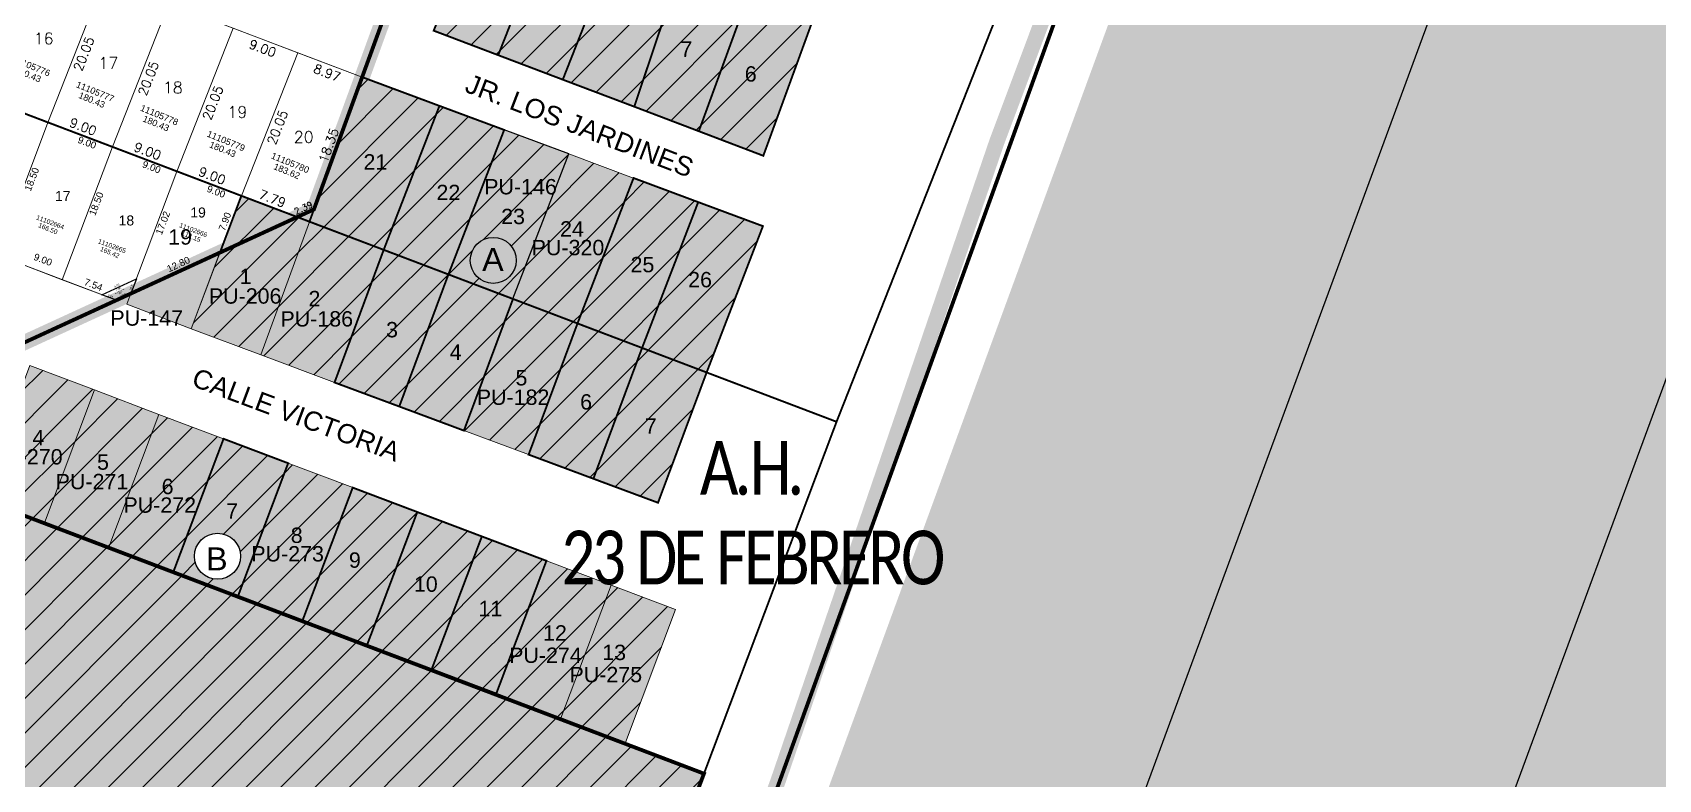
# Model space of a CAD drawing. Header units: metres. Extents: x 546056 to 547654, y 9072317 to 9075555.
# Drawn here: x 546731.3 to 546943.3, y 9074020.7 to 9074118 of the extents above; entities that cross this region are included whole.
import ezdxf
from ezdxf.enums import TextEntityAlignment as Align

# ---------------------------------------------------------------- set-up
doc = ezdxf.new("R2010")
doc.units = ezdxf.units.M
doc.linetypes.add('DASHDOT', pattern=[1, 0.5, -0.25, 0, -0.25])
doc.linetypes.add('DASHED', pattern=[0.75, 0.5, -0.25])
doc.layers.get('0').update_dxf_attribs({"color": 130})
for name, color, linetype in [('0-poligonos', 7, 'DASHED'), ('000 COLINDANTE', 8, 'Continuous'), ('3. HACHT_ADQUIRIDO', 3, 'Continuous'), ('AH LAS GAVIOTAS', 7, 'Continuous'), ('CODIGO PREDIO', 5, 'Continuous'), ('EDICION_PARCELAS', 211, 'Continuous'), ('ENTREGADOS A OPAT', 130, 'Continuous'), ('LOTES', 7, 'Continuous'), ('LOTES_PREDIOS', 7, 'Continuous'), ('MANZANA', 7, 'Continuous'), ('PARTIDA 1102637_AH 23 DE FEBRERO', 30, 'Continuous'), ('PARTIDA 11105760_AH BUENOS AIRES', 30, 'Continuous'), ('PARTIDA 11161618_MTC', 150, 'Continuous'), ('PERIMETRO_1', 7, 'Continuous'), ('PREDIO ADQUIRIDO DL 1364', 3, 'Continuous'), ('TEXTO ADD', 150, 'Continuous'), ('VIAS', 7, 'Continuous')]:
    doc.layers.add(name, color=color, linetype=linetype)
for name, color, linetype, lineweight in [('AREA', 1, 'Continuous', 0), ('Cotas', 4, 'Continuous', 0), ('Partida', 22, 'Continuous', 0), ('TXTLOTE', 2, 'Continuous', 0)]:
    doc.layers.add(name, color=color, linetype=linetype, lineweight=lineweight)
doc.styles.add('arial', font='arial.ttf', dxfattribs={"height": 0.1})
doc.styles.add('ROMANS', font='ROMANS')
doc.styles.get("Standard").update_dxf_attribs({"font": 'arial.ttf'})

# ---------------------------------------------------------------- blocks, each defined once
blk = doc.blocks.new('A$C83305287')
at = {"layer": 'LOTES', "lineweight": 13}
for points in [[(164.61, 59.69), (156.2, 62.89), (148.84, 44.24), (157.25, 41.04)], [(173.03, 56.5), (164.61, 59.69), (157.25, 41.04), (165.67, 37.85)], [(181.44, 53.31), (173.03, 56.5), (165.67, 37.85), (174.08, 34.66)], [(189.86, 50.12), (181.44, 53.31), (174.08, 34.66), (182.5, 31.47)], [(198.24, 46.94), (189.86, 50.12), (182.5, 31.47), (189.78, 28.7), (191.95, 29.7)], [(157.25, 41.04), (148.84, 44.24), (142.31, 26.93), (150.72, 23.73)], [(165.67, 37.85), (157.25, 41.04), (150.72, 23.73), (159.14, 20.54)], [(174.08, 34.66), (165.67, 37.85), (159.14, 20.54), (166.19, 17.87), (168.07, 18.73)], [(182.5, 31.47), (174.08, 34.66), (168.07, 18.73), (179.71, 24.08)]]:
    blk.add_lwpolyline(points, close=True, dxfattribs=at)
at = {"layer": 'LOTES', "ltscale": 2}
blk.add_lwpolyline([(164.29, 18.59), (168.8, 20.66), (168.07, 18.73), (166.19, 17.87)], close=True, dxfattribs=at)
at = {"layer": 'MANZANA', "lineweight": 13}
blk.add_lwpolyline([(29.97, 110.77), (22.61, 92.12), (189.78, 28.7), (191.95, 29.7), (198.24, 46.94)], close=True, dxfattribs=at)
at = {"layer": 'MANZANA', "lineweight": 9}
blk.add_lwpolyline([(22.61, 92.12), (182.5, 31.47), (179.71, 24.08), (166.19, 17.87), (16.09, 74.81)], close=True, dxfattribs=at)
at = {"layer": 'PERIMETRO_1'}
for points in [[(58.33, 182.63), (224.24, 118.18), (191.95, 29.7), (189.78, 28.7), (22.61, 92.12)], [(22.61, 92.12), (182.5, 31.47), (179.71, 24.08), (127.3, 0), (5.32, 46.27)]]:
    blk.add_lwpolyline(points, close=True, dxfattribs=at)
at = {"layer": 'AREA'}
for s, p in [('180.43', (152.84, 47.59)), ('180.43', (161.18, 44.26)), ('180.43', (169.54, 41.2)), ('180.43', (178.23, 37.83)), ('183.62', (186.6, 34.98))]:
    blk.add_text(s, height=0.84, rotation=337.5669, dxfattribs=at).set_placement(p)
for s, p in [('166.50', (157.28, 27.2)), ('112.15', (175.94, 26.19)), ('165.42', (165.34, 24.1))]:
    blk.add_text(s, height=0.613, rotation=337.5413, dxfattribs=at).set_placement(p, align=Align.MIDDLE_CENTER)
at = {"layer": 'AREA', "style": 'arial'}
blk.add_text('05.09', height=0.105, rotation=27.7366, dxfattribs=at).set_placement((166.57, 18.63))
at = {"layer": 'Cotas', "style": 'ROMANS'}
for s, height, rotation, p in [('20.05', 1.2, 68.4622, (161.95, 49.97)), ('9.00', 1.2, 339.2257, (185.26, 50.69)), ('20.05', 1.2, 68.4622, (170.37, 46.77)), ('8.97', 1.2, 339.2257, (193.66, 47.5)), ('20.05', 1.2, 68.4622, (178.78, 43.58)), ('20.05', 1.2, 68.4622, (187.2, 40.39)), ('9.00', 1.2, 339.2257, (161.85, 40.48)), ('9.00', 1.2, 339.2257, (170.26, 37.29)), ('18.35', 1.2, 69.9508, (193.88, 38.04)), ('9.00', 1.2, 339.2257, (178.68, 34.09)), ('7.79', 1.2, 339.2257, (186.53, 31.11)), ('2.39', 0.84, 24.6721, (190.58, 29.89))]:
    blk.add_text(s, height=height, rotation=rotation, dxfattribs=at).set_placement(p, align=Align.MIDDLE)
at = {"layer": 'Cotas', "lineweight": 13, "style": 'arial'}
for s, rotation, p in [('9.00', 339.1139, (161.07, 38.42)), ('18.50', 68.9961, (155.02, 32)), ('9.00', 339.1139, (169.48, 35.23)), ('18.50', 68.9961, (163.43, 28.81)), ('9.00', 339.1139, (177.9, 32.04)), ('17.02', 68.9961, (172.11, 26.31)), ('7.90', 68.9961, (180.32, 26.82)), ('9.00', 339.1139, (155.32, 23.17)), ('7.54', 339.1139, (161.9, 19.9))]:
    blk.add_text(s, height=0.9, rotation=rotation, dxfattribs=at).set_placement(p)
at = {"layer": 'Cotas', "style": 'arial'}
for s, height, rotation, p in [('12.80', 0.9, 24.6738, (173.04, 21.49)), ('2.06', 0.27, 249, (168.13, 19.93)), ('2.08', 0.27, 24.6738, (166.79, 18.27))]:
    blk.add_text(s, height=height, rotation=rotation, dxfattribs=at).set_placement(p)
at = {"layer": 'Cotas'}
blk.add_text('2.03', height=0.27, rotation=339, dxfattribs=at).set_placement((165.03, 18.4))
at = {"layer": 'Cotas', "char_height": 0.27, "attachment_point": 5, "rotation": 24.6738, "style": 'arial'}
for insert in [(166.24, 19.77), (166.47, 19.37)]:
    blk.add_mtext('4.96', dxfattribs=dict(at, insert=insert))
at = {"layer": 'Partida'}
for s, p in [('11105776', (152.53, 48.99)), ('11105777', (160.86, 45.66)), ('11105778', (169.23, 42.6)), ('11105779', (177.92, 39.23)), ('11105780', (186.29, 36.38))]:
    blk.add_text(s, height=0.84, rotation=337.5669, dxfattribs=at).set_placement(p)
for s, p in [('11102664', (157.57, 28.03)), ('11102666', (176.23, 27.02)), ('11102665', (165.63, 24.93))]:
    blk.add_text(s, height=0.613, rotation=339.225, dxfattribs=at).set_placement(p, align=Align.MIDDLE_CENTER)
at = {"layer": 'Partida', "style": 'arial'}
blk.add_text('11102665', height=0.105, rotation=27.7366, dxfattribs=at).set_placement((166.4, 18.7))
at = {"layer": 'TXTLOTE', "lineweight": 13, "style": 'ROMANS'}
for s, p in [('16', (156.72, 51.97)), ('17', (165.14, 48.77)), ('18', (173.55, 45.58)), ('19', (181.97, 42.39)), ('20', (190.62, 39.13))]:
    blk.add_text(s, height=1.5, dxfattribs=at).set_placement(p, align=Align.MIDDLE)
at = {"layer": 'TXTLOTE', "lineweight": 13}
for s, p in [('17', (158.19, 30.79)), ('19', (175.84, 28.65)), ('18', (166.49, 27.61))]:
    blk.add_text(s, height=1.3, dxfattribs=at).set_placement(p)
at = {"layer": 'TXTLOTE', "style": 'arial'}
blk.add_text('Servidumbre de Paso', height=0.105, rotation=27.7366, dxfattribs=at).set_placement((166.04, 18.67))

msp = doc.modelspace()

# ---------------------------------------------------------------- hatches: boundary and pattern name
at = {"true_color": 0xbdeeff, "transparency": 33554559}
h = msp.add_hatch(color=254, dxfattribs=at)
h.dxf.hatch_style = 1
h.paths.add_polyline_path([(547349.3, 9074052.99), (547347.59, 9074107.75), (547335.9, 9074188.46), (547321.31, 9074245.17), (547392.34, 9074835.03), (547386.14, 9074925.07), (547416.57, 9075031.22), (547427.05, 9075045.78), (547416.93, 9075067.03), (547415.18, 9075076.21), (547429.51, 9075118.23), (547422.26, 9075124.53), (547421.14, 9075147.77), (547434.77, 9075162.43), (547439.89, 9075179.38), (547443.64, 9075197.78), (547462.71, 9075245.98), (547577.46, 9075370.75), (547399.73, 9075531.63), (547385.41, 9075513.8), (547357.77, 9075439.43), (547355.99, 9075440.1), (546239.78, 9072396.33), (546249.8, 9072358.35), (546734.39, 9072481.83), (546808.97, 9072697.79), (546816.43, 9072719.67), (546868.02, 9072857.11), (546870.42, 9072863.77), (547105.84, 9072927.93), (547071.26, 9073050.57), (547073.1, 9073080.4), (547077.07, 9073179.84), (547032.15, 9073499.03), (547079.36, 9073627.77), (547075.7, 9073729.58), (547086.01, 9073756.98), (547074.43, 9073809.59), (547233.46, 9073846.21), (547328.77, 9073908.99)])
at = {"layer": '3. HACHT_ADQUIRIDO', "lineweight": 0, "ltscale": 0.3}
h = msp.add_hatch(color=92, dxfattribs=at)
h.dxf.hatch_style = 1
h.paths.add_polyline_path([(546809.7, 9074182.14), (546800.98, 9074185.44), (546800.26, 9074183.46), (546800.26, 9074183.46), (546793.64, 9074165.33), (546802.18, 9074162.16)])
h.paths.add_polyline_path([(546843.36, 9074169.37), (546834.94, 9074172.56), (546827.49, 9074152.75), (546835.91, 9074149.62)])
h.paths.add_polyline_path([(546851.77, 9074166.18), (546843.36, 9074169.37), (546843.36, 9074169.37), (546835.91, 9074149.62), (546844.32, 9074146.49)])
h.paths.add_polyline_path([(546839.3, 9074136.87), (546830.91, 9074140.12), (546824.54, 9074122.65), (546832.94, 9074119.42)])
h.paths.add_polyline_path([(546830.91, 9074140.12), (546822.52, 9074143.38), (546815.68, 9074126.04), (546824.54, 9074122.65)])
h.paths.add_polyline_path([(546822.52, 9074143.38), (546814.13, 9074146.64), (546807.28, 9074129.27), (546815.68, 9074126.04)])
h.paths.add_polyline_path([(546815.21, 9074131.19, -1), (546809.21, 9074131.19, -1)], flags=0)
h.paths.add_polyline_path([(546814.13, 9074146.64), (546805.74, 9074149.9), (546798.87, 9074132.49), (546807.28, 9074129.27)])
h.paths.add_polyline_path([(546805.74, 9074149.9), (546797.36, 9074153.16), (546790.47, 9074135.72), (546798.87, 9074132.49)])
h.paths.add_polyline_path([(546809.21, 9074131.19, 1), (546815.21, 9074131.19, 1)], flags=16)
h.paths.add_polyline_path([(546824.54, 9074122.65), (546818.16, 9074105.17), (546826.57, 9074101.97), (546832.94, 9074119.42)])
h.paths.add_polyline_path([(546824.54, 9074122.65), (546815.68, 9074126.04), (546809.74, 9074108.37), (546818.16, 9074105.17)])
h.paths.add_polyline_path([(546815.68, 9074126.04), (546807.28, 9074129.27), (546800.42, 9074111.89), (546809.74, 9074108.37)])
h.paths.add_polyline_path([(546807.28, 9074129.27), (546798.87, 9074132.49), (546792, 9074115.08), (546800.42, 9074111.89)])
h.paths.add_polyline_path([(546798.87, 9074132.49), (546790.47, 9074135.72), (546783.59, 9074118.27), (546792, 9074115.08)])
h.paths.add_polyline_path([(546784.34, 9074108.47), (546774.26, 9074112.22), (546767.97, 9074094.98), (546767.39, 9074093.38), (546777.07, 9074089.71)])
h.paths.add_polyline_path([(546792.78, 9074105.34), (546784.34, 9074108.47), (546777.07, 9074089.71), (546785.51, 9074086.51)])
h.paths.add_polyline_path([(546818.08, 9074095.93), (546809.65, 9074099.07), (546802.34, 9074080.12), (546810.76, 9074076.93)])
h.paths.add_polyline_path([(546826.52, 9074092.8), (546818.08, 9074095.93), (546810.76, 9074076.93), (546819.18, 9074073.74)])
h.paths.add_polyline_path([(546819.18, 9074073.74), (546810.76, 9074076.93), (546804.41, 9074059.89), (546812.84, 9074056.76)])
h.paths.add_polyline_path([(546810.76, 9074076.93), (546802.34, 9074080.12), (546795.97, 9074063.03), (546804.41, 9074059.89)])
h.paths.add_polyline_path([(546793.93, 9074083.31), (546785.51, 9074086.51), (546779.1, 9074069.3), (546787.53, 9074066.16)])
h.paths.add_polyline_path([(546785.51, 9074086.51), (546777.07, 9074089.71), (546770.66, 9074072.43), (546779.1, 9074069.3)])
h.paths.add_polyline_path([(546820.79, 9074158.74), (546831.28, 9074158.74), (546831.28, 9074161.8), (546820.79, 9074161.8)], flags=9)
h.paths.add_polyline_path([(546828.45, 9074156.05), (546838.94, 9074156.05), (546838.94, 9074159.12), (546828.45, 9074159.12)], flags=25)
h.paths.add_polyline_path([(546832.71, 9074158.46), (546836.84, 9074158.46), (546836.84, 9074161.53), (546832.71, 9074161.53)], flags=24)
h.paths.add_polyline_path([(546830.48, 9074128.4), (546833.04, 9074128.4), (546833.04, 9074131.41), (546830.48, 9074131.41)], flags=24)
h.paths.add_polyline_path([(546822.09, 9074131.7), (546824.65, 9074131.7), (546824.65, 9074134.7), (546822.09, 9074134.7)], flags=24)
h.paths.add_polyline_path([(546810.28, 9074128.88), (546814.15, 9074128.88), (546814.15, 9074133.47), (546810.28, 9074133.47)], flags=8)
h.paths.add_polyline_path([(546813.69, 9074134.91), (546816.27, 9074134.91), (546816.27, 9074137.97), (546813.69, 9074137.97)], flags=24)
h.paths.add_polyline_path([(546805.31, 9074138.21), (546807.87, 9074138.21), (546807.87, 9074141.22), (546805.31, 9074141.22)], flags=24)
h.paths.add_polyline_path([(546796.92, 9074141.47), (546799.48, 9074141.47), (546799.48, 9074144.48), (546796.92, 9074144.48)], flags=24)
h.paths.add_polyline_path([(546823.64, 9074111.09), (546826.22, 9074111.09), (546826.22, 9074114.15), (546823.64, 9074114.15)], flags=24)
h.paths.add_polyline_path([(546815.26, 9074114.36), (546817.8, 9074114.36), (546817.8, 9074117.32), (546815.26, 9074117.32)], flags=24)
h.paths.add_polyline_path([(546806.84, 9074117.54), (546809.41, 9074117.54), (546809.41, 9074120.6), (546806.84, 9074120.6)], flags=24)
h.paths.add_polyline_path([(546798.43, 9074120.76), (546801.01, 9074120.76), (546801.01, 9074123.83), (546798.43, 9074123.83)], flags=24)
h.paths.add_polyline_path([(546789.26, 9074123.99), (546793.38, 9074123.99), (546793.38, 9074127.05), (546789.26, 9074127.05)], flags=24)
h.paths.add_polyline_path([(546773.93, 9074099.67), (546778.04, 9074099.67), (546778.04, 9074102.68), (546773.93, 9074102.68)], flags=24)
h.paths.add_polyline_path([(546783.45, 9074095.69), (546787.56, 9074095.69), (546787.56, 9074098.7), (546783.45, 9074098.7)], flags=24)
h.paths.add_polyline_path([(546808.75, 9074086.24), (546812.88, 9074086.24), (546812.88, 9074089.3), (546808.75, 9074089.3)], flags=24)
h.paths.add_polyline_path([(546816.26, 9074084.28), (546820.39, 9074084.28), (546820.39, 9074087.34), (546816.26, 9074087.34)], flags=24)
h.paths.add_polyline_path([(546810.63, 9074065.27), (546813.17, 9074065.27), (546813.17, 9074068.23), (546810.63, 9074068.23)], flags=24)
h.paths.add_polyline_path([(546802.18, 9074068.36), (546804.75, 9074068.36), (546804.75, 9074071.42), (546802.18, 9074071.42)], flags=24)
h.paths.add_polyline_path([(546788.69, 9074068.96), (546799.18, 9074068.96), (546799.18, 9074072.03), (546788.69, 9074072.03)], flags=9)
h.paths.add_polyline_path([(546785.17, 9074074.88), (546787.72, 9074074.88), (546787.72, 9074077.88), (546785.17, 9074077.88)], flags=24)
h.paths.add_polyline_path([(546776.87, 9074077.76), (546779.44, 9074077.76), (546779.44, 9074080.83), (546776.87, 9074080.83)], flags=24)
h = msp.add_hatch(color=92, dxfattribs=at)
h.dxf.hatch_style = 1
h.paths.add_polyline_path([(546801.21, 9074102.2), (546792.78, 9074105.34), (546785.51, 9074086.51), (546793.93, 9074083.31)])
h = msp.add_hatch(color=92, dxfattribs=at)
h.dxf.hatch_style = 1
h.paths.add_polyline_path([(546809.65, 9074099.07), (546801.21, 9074102.2), (546793.93, 9074083.31), (546802.34, 9074080.12)])
h = msp.add_hatch(color=92, dxfattribs=at)
h.dxf.hatch_style = 1
h.paths.add_polyline_path([(546767.39, 9074093.38), (546758.51, 9074096.75), (546751.98, 9074079.44), (546761.06, 9074076.05)])
h = msp.add_hatch(color=92, dxfattribs=at)
h.dxf.hatch_style = 1
h.paths.add_polyline_path([(546777.07, 9074089.71), (546767.39, 9074093.38), (546761.06, 9074076.05), (546770.66, 9074072.43)])
h = msp.add_hatch(color=92, dxfattribs=at)
h.dxf.hatch_style = 1
h.paths.add_polyline_path([(546755.72, 9074089.36), (546744.09, 9074084.01), (546743.57, 9074082.63), (546751.98, 9074079.44)])
h = msp.add_hatch(color=92, dxfattribs=at)
h.dxf.hatch_style = 1
h.paths.add_polyline_path([(546802.34, 9074080.12), (546793.93, 9074083.31), (546787.53, 9074066.16), (546795.97, 9074063.03)])
h = msp.add_hatch(color=92, dxfattribs=at)
h.dxf.hatch_style = 1
h.paths.add_polyline_path([(546798.29, 9074049.19), (546789.87, 9074052.37), (546783.33, 9074035.07), (546791.75, 9074031.89)])
h.paths.add_polyline_path([(546789.87, 9074052.37), (546781.45, 9074055.55), (546774.91, 9074038.25), (546783.33, 9074035.07)])
h.paths.add_polyline_path([(546781.45, 9074055.55), (546773.03, 9074058.73), (546766.49, 9074041.43), (546774.91, 9074038.25)])
h.paths.add_polyline_path([(546764.61, 9074061.91), (546756.19, 9074065.09), (546749.66, 9074047.79), (546758.08, 9074044.61)])
h.paths.add_polyline_path([(546758.4, 9074049.79, -1), (546752.4, 9074049.79, -1)], flags=16)
h.paths.add_polyline_path([(546720.82, 9074073.32), (546709.19, 9074067.98), (546707.56, 9074063.69), (546715.98, 9074060.51)])
h.paths.add_polyline_path([(546720.82, 9074073.33), (546722.51, 9074077.79), (546714.09, 9074080.98), (546709.19, 9074067.98)])
h.paths.add_polyline_path([(546792.91, 9074035.35), (546803.4, 9074035.35), (546803.4, 9074038.41), (546792.91, 9074038.41)], flags=9)
h.paths.add_polyline_path([(546788.93, 9074041.47), (546793.04, 9074041.47), (546793.04, 9074044.49), (546788.93, 9074044.49)], flags=24)
h.paths.add_polyline_path([(546780.5, 9074044.61), (546784.63, 9074044.61), (546784.63, 9074047.67), (546780.5, 9074047.67)], flags=24)
h.paths.add_polyline_path([(546772.03, 9074047.74), (546774.6, 9074047.74), (546774.6, 9074050.8), (546772.03, 9074050.8)], flags=24)
h.paths.add_polyline_path([(546759.29, 9074048.57), (546769.78, 9074048.57), (546769.78, 9074051.63), (546759.29, 9074051.63)], flags=9)
h.paths.add_polyline_path([(546756.04, 9074054.2), (546758.58, 9074054.2), (546758.58, 9074057.16), (546756.04, 9074057.16)], flags=24)
h.paths.add_polyline_path([(546753.17, 9074047.2), (546757.46, 9074047.2), (546757.46, 9074051.7), (546753.17, 9074051.7)], flags=24)
h.paths.add_polyline_path([(546713.63, 9074066.21), (546716.18, 9074066.21), (546716.18, 9074069.22), (546713.63, 9074069.22)], flags=24)
h.paths.add_polyline_path([(546717.61, 9074078.21), (546720.32, 9074077.17), (546720.81, 9074078.46), (546718.1, 9074079.5)], flags=24)
h.paths.add_polyline_path([(546713.42, 9074075.48), (546714.71, 9074078.85), (546713.43, 9074079.34), (546712.13, 9074075.97)], flags=24)
h.paths.add_polyline_path([(546713.62, 9074070.15), (546716.9, 9074071.65), (546716.33, 9074072.91), (546713.05, 9074071.4)], flags=24)
h.paths.add_polyline_path([(546720.95, 9074074.02), (546721.99, 9074076.73), (546720.73, 9074077.21), (546719.69, 9074074.51)], flags=24)
h.paths.add_polyline_path([(546715.78, 9074076.45), (546717.66, 9074076.45), (546717.66, 9074077.84), (546715.78, 9074077.84)], flags=24)
h.paths.add_polyline_path([(546714.11, 9074075.14), (546718.06, 9074073.97), (546718.33, 9074074.87), (546714.37, 9074076.04)], flags=24)
h.paths.add_polyline_path([(546714.68, 9074074.09), (546717.01, 9074073.33), (546717.3, 9074074.22), (546714.97, 9074074.98)], flags=24)
h.paths.add_polyline_path([(546713.6, 9074073.79), (546717.73, 9074073.79), (546717.73, 9074076.85), (546713.6, 9074076.85)], flags=24)
h = msp.add_hatch(color=92, dxfattribs=at)
h.dxf.hatch_style = 1
h.paths.add_polyline_path([(546739.35, 9074071.45), (546730.93, 9074074.63), (546724.4, 9074057.33), (546732.82, 9074054.15)])
h = msp.add_hatch(color=92, dxfattribs=at)
h.dxf.hatch_style = 1
h.paths.add_polyline_path([(546747.77, 9074068.27), (546739.35, 9074071.45), (546732.82, 9074054.15), (546741.24, 9074050.97)])
h = msp.add_hatch(color=92, dxfattribs=at)
h.dxf.hatch_style = 1
h.paths.add_polyline_path([(546756.19, 9074065.09), (546747.77, 9074068.27), (546741.24, 9074050.97), (546749.66, 9074047.79)])
h = msp.add_hatch(color=92, dxfattribs=at)
h.dxf.hatch_style = 1
h.paths.add_polyline_path([(546703.31, 9074065.28), (546818.83, 9074021.46), (546801.54, 9073975.61), (546640.83, 9074036.58)])
h = msp.add_hatch(color=92, dxfattribs=at)
h.dxf.hatch_style = 1
h.paths.add_polyline_path([(546773.03, 9074058.73), (546764.61, 9074061.91), (546758.08, 9074044.61), (546766.49, 9074041.43)])
h = msp.add_hatch(color=92, dxfattribs=at)
h.dxf.hatch_style = 1
h.paths.add_polyline_path([(546806.71, 9074046.01), (546798.29, 9074049.19), (546791.75, 9074031.89), (546800.17, 9074028.71)])
h = msp.add_hatch(color=92, dxfattribs=at)
h.dxf.hatch_style = 1
h.paths.add_polyline_path([(546815.13, 9074042.83), (546806.71, 9074046.01), (546800.17, 9074028.71), (546808.59, 9074025.53)])
at = {"layer": 'ENTREGADOS A OPAT'}
h = msp.add_hatch(dxfattribs=at)
h.set_pattern_fill('ANSI31', color=256)
h.paths.add_polyline_path([(546815.68, 9074126.04), (546807.28, 9074129.27), (546800.42, 9074111.89), (546792, 9074115.08), (546783.59, 9074118.27), (546790.47, 9074135.72), (546797.36, 9074153.16), (546805.74, 9074149.9), (546814.13, 9074146.64), (546822.52, 9074143.38), (546830.91, 9074140.12), (546839.3, 9074136.87), (546832.94, 9074119.42), (546826.57, 9074101.97), (546818.16, 9074105.17), (546824.54, 9074122.65)])
h.paths.add_polyline_path([(546809.21, 9074131.19, -1), (546815.21, 9074131.19, -1)], flags=16)
h.paths.add_polyline_path([(546805.31, 9074138.21), (546807.87, 9074138.21), (546807.87, 9074141.22), (546805.31, 9074141.22)], flags=24)
h.paths.add_polyline_path([(546823.64, 9074111.09), (546826.22, 9074111.09), (546826.22, 9074114.15), (546823.64, 9074114.15)], flags=24)
h.paths.add_polyline_path([(546822.09, 9074131.7), (546824.65, 9074131.7), (546824.65, 9074134.7), (546822.09, 9074134.7)], flags=24)
h.paths.add_polyline_path([(546796.92, 9074141.47), (546799.48, 9074141.47), (546799.48, 9074144.48), (546796.92, 9074144.48)], flags=24)
h.paths.add_polyline_path([(546789.26, 9074123.99), (546793.38, 9074123.99), (546793.38, 9074127.05), (546789.26, 9074127.05)], flags=24)
h.paths.add_polyline_path([(546810.28, 9074128.88), (546814.15, 9074128.88), (546814.15, 9074133.47), (546810.28, 9074133.47)], flags=24)
h.paths.add_polyline_path([(546798.43, 9074120.76), (546801.01, 9074120.76), (546801.01, 9074123.83), (546798.43, 9074123.83)], flags=24)
h.paths.add_polyline_path([(546813.69, 9074134.91), (546816.27, 9074134.91), (546816.27, 9074137.97), (546813.69, 9074137.97)], flags=24)
h.paths.add_polyline_path([(546830.48, 9074128.4), (546833.04, 9074128.4), (546833.04, 9074131.41), (546830.48, 9074131.41)], flags=24)
h = msp.add_hatch(dxfattribs=at)
h.set_pattern_fill('ANSI31', color=256)
h.paths.add_polyline_path([(546815.68, 9074126.04), (546807.28, 9074129.27), (546800.42, 9074111.89), (546809.74, 9074108.37)])
h.paths.add_polyline_path([(546824.54, 9074122.65), (546815.68, 9074126.04), (546809.74, 9074108.37), (546818.16, 9074105.17)])
h.paths.add_polyline_path([(546806.84, 9074117.54), (546809.41, 9074117.54), (546809.41, 9074120.6), (546806.84, 9074120.6)], flags=24)
h.paths.add_polyline_path([(546815.26, 9074114.36), (546817.8, 9074114.36), (546817.8, 9074117.32), (546815.26, 9074117.32)], flags=24)
h = msp.add_hatch(dxfattribs=at)
h.set_pattern_fill('ANSI31', color=256)
h.paths.add_polyline_path([(546826.52, 9074092.8), (546818.08, 9074095.93), (546810.76, 9074076.93), (546819.18, 9074073.74)])
h.paths.add_polyline_path([(546818.08, 9074095.93), (546809.65, 9074099.07), (546802.34, 9074080.12), (546810.76, 9074076.93)])
h.paths.add_polyline_path([(546792.78, 9074105.34), (546784.34, 9074108.47), (546777.07, 9074089.71), (546785.51, 9074086.51)])
h.paths.add_polyline_path([(546784.34, 9074108.47), (546774.26, 9074112.22), (546767.97, 9074094.98), (546767.39, 9074093.38), (546777.07, 9074089.71)])
h.paths.add_polyline_path([(546785.51, 9074086.51), (546777.07, 9074089.71), (546770.66, 9074072.43), (546779.1, 9074069.3)])
h.paths.add_polyline_path([(546793.93, 9074083.31), (546785.51, 9074086.51), (546779.1, 9074069.3), (546787.53, 9074066.16)])
h.paths.add_polyline_path([(546810.76, 9074076.93), (546802.34, 9074080.12), (546795.97, 9074063.03), (546804.41, 9074059.89)])
h.paths.add_polyline_path([(546819.18, 9074073.74), (546810.76, 9074076.93), (546804.41, 9074059.89), (546812.84, 9074056.76)])
h.paths.add_polyline_path([(546816.26, 9074084.28), (546820.39, 9074084.28), (546820.39, 9074087.34), (546816.26, 9074087.34)], flags=24)
h.paths.add_polyline_path([(546808.75, 9074086.24), (546812.88, 9074086.24), (546812.88, 9074089.3), (546808.75, 9074089.3)], flags=24)
h.paths.add_polyline_path([(546783.45, 9074095.69), (546787.56, 9074095.69), (546787.56, 9074098.7), (546783.45, 9074098.7)], flags=24)
h.paths.add_polyline_path([(546773.93, 9074099.67), (546778.04, 9074099.67), (546778.04, 9074102.68), (546773.93, 9074102.68)], flags=24)
h.paths.add_polyline_path([(546776.87, 9074077.76), (546779.44, 9074077.76), (546779.44, 9074080.83), (546776.87, 9074080.83)], flags=24)
h.paths.add_polyline_path([(546785.17, 9074074.88), (546787.72, 9074074.88), (546787.72, 9074077.88), (546785.17, 9074077.88)], flags=24)
h.paths.add_polyline_path([(546788.69, 9074068.96), (546799.18, 9074068.96), (546799.18, 9074072.03), (546788.69, 9074072.03)], flags=9)
h.paths.add_polyline_path([(546802.18, 9074068.36), (546804.75, 9074068.36), (546804.75, 9074071.42), (546802.18, 9074071.42)], flags=24)
h.paths.add_polyline_path([(546810.63, 9074065.27), (546813.17, 9074065.27), (546813.17, 9074068.23), (546810.63, 9074068.23)], flags=24)
h = msp.add_hatch(dxfattribs=at)
h.set_pattern_fill('ANSI31', color=256)
h.paths.add_polyline_path([(546801.21, 9074102.2), (546792.78, 9074105.34), (546785.51, 9074086.51), (546793.93, 9074083.31)])
h.paths.add_polyline_path([(546794.35, 9074088.34, -1), (546788.35, 9074088.34, -1)], flags=16)
h.paths.add_polyline_path([(546789.67, 9074096.39), (546800.16, 9074096.39), (546800.16, 9074099.46), (546789.67, 9074099.46)], flags=24)
h.paths.add_polyline_path([(546791.87, 9074092.51), (546796, 9074092.51), (546796, 9074095.58), (546791.87, 9074095.58)], flags=24)
h.paths.add_polyline_path([(546795.85, 9074088.47), (546806.35, 9074088.47), (546806.35, 9074091.53), (546795.85, 9074091.53)], flags=9)
h.paths.add_polyline_path([(546789.16, 9074086.22), (546793.46, 9074086.22), (546793.46, 9074090.72), (546789.16, 9074090.72)], flags=24)
h = msp.add_hatch(dxfattribs=at)
h.set_pattern_fill('ANSI31', color=256)
h.paths.add_polyline_path([(546809.65, 9074099.07), (546801.21, 9074102.2), (546793.93, 9074083.31), (546802.34, 9074080.12)])
h.paths.add_polyline_path([(546789.67, 9074096.39), (546800.16, 9074096.39), (546800.16, 9074099.46), (546789.67, 9074099.46)], flags=9)
h.paths.add_polyline_path([(546799.56, 9074090.93), (546803.67, 9074090.93), (546803.67, 9074093.95), (546799.56, 9074093.95)], flags=24)
h.paths.add_polyline_path([(546795.85, 9074088.47), (546806.35, 9074088.47), (546806.35, 9074091.53), (546795.85, 9074091.53)], flags=25)
h = msp.add_hatch(dxfattribs=at)
h.set_pattern_fill('ANSI31', color=256)
h.paths.add_polyline_path([(546767.39, 9074093.38), (546765.8, 9074093.99), (546755.72, 9074089.36), (546751.98, 9074079.44), (546761.06, 9074076.05)])
h.paths.add_polyline_path([(546758.51, 9074096.75), (546755.72, 9074089.36), (546765.8, 9074093.99)])
h.paths.add_polyline_path([(546753.75, 9074082.16), (546764.25, 9074082.16), (546764.25, 9074085.22), (546753.75, 9074085.22)], flags=24)
h.paths.add_polyline_path([(546757.79, 9074084.78), (546760.34, 9074084.78), (546760.34, 9074087.79), (546757.79, 9074087.79)], flags=24)
h = msp.add_hatch(dxfattribs=at)
h.set_pattern_fill('ANSI31', color=256)
h.paths.add_polyline_path([(546777.07, 9074089.71), (546767.39, 9074093.38), (546761.06, 9074076.05), (546770.66, 9074072.43)])
h.paths.add_polyline_path([(546763.1, 9074079.17), (546773.59, 9074079.17), (546773.59, 9074082.24), (546763.1, 9074082.24)], flags=24)
h.paths.add_polyline_path([(546766.76, 9074081.86), (546769.32, 9074081.86), (546769.32, 9074084.87), (546766.76, 9074084.87)], flags=24)
h = msp.add_hatch(dxfattribs=at)
h.set_pattern_fill('ANSI31', color=256)
h.paths.add_polyline_path([(546802.34, 9074080.12), (546793.93, 9074083.31), (546787.53, 9074066.16), (546795.97, 9074063.03)])
h.paths.add_polyline_path([(546788.69, 9074068.96), (546799.18, 9074068.96), (546799.18, 9074072.03), (546788.69, 9074072.03)], flags=24)
h.paths.add_polyline_path([(546793.75, 9074071.5), (546796.31, 9074071.5), (546796.31, 9074074.51), (546793.75, 9074074.51)], flags=24)
h = msp.add_hatch(dxfattribs=at)
h.set_pattern_fill('ANSI31', color=256)
h.paths.add_polyline_path([(546739.35, 9074071.45), (546730.93, 9074074.63), (546724.4, 9074057.33), (546732.82, 9074054.15)])
h.paths.add_polyline_path([(546725.23, 9074061.2), (546735.72, 9074061.2), (546735.72, 9074064.27), (546725.23, 9074064.27)], flags=25)
h.paths.add_polyline_path([(546733.78, 9074057.97), (546744.28, 9074057.97), (546744.28, 9074061.04), (546733.78, 9074061.04)], flags=9)
h.paths.add_polyline_path([(546718.08, 9074064.51), (546728.58, 9074064.51), (546728.58, 9074067.57), (546718.08, 9074067.57)], flags=9)
h.paths.add_polyline_path([(546730.77, 9074063.74), (546733.32, 9074063.74), (546733.32, 9074066.74), (546730.77, 9074066.74)], flags=24)
h = msp.add_hatch(dxfattribs=at)
h.set_pattern_fill('ANSI31', color=256)
h.paths.add_polyline_path([(546798.29, 9074049.19), (546789.87, 9074052.37), (546783.33, 9074035.07), (546791.75, 9074031.89)])
h.paths.add_polyline_path([(546789.87, 9074052.37), (546781.45, 9074055.55), (546774.91, 9074038.25), (546783.33, 9074035.07)])
h.paths.add_polyline_path([(546781.45, 9074055.55), (546773.03, 9074058.73), (546766.49, 9074041.43), (546774.91, 9074038.25)])
h.paths.add_polyline_path([(546764.61, 9074061.91), (546756.19, 9074065.09), (546749.66, 9074047.79), (546758.08, 9074044.61)])
h.paths.add_polyline_path([(546758.4, 9074049.79, -1), (546752.4, 9074049.79, -1)], flags=16)
h.paths.add_polyline_path([(546720.82, 9074073.32), (546709.19, 9074067.98), (546707.56, 9074063.69), (546715.98, 9074060.51)])
h.paths.add_polyline_path([(546792.91, 9074035.35), (546803.4, 9074035.35), (546803.4, 9074038.41), (546792.91, 9074038.41)], flags=9)
h.paths.add_polyline_path([(546788.93, 9074041.47), (546793.04, 9074041.47), (546793.04, 9074044.49), (546788.93, 9074044.49)], flags=24)
h.paths.add_polyline_path([(546780.5, 9074044.61), (546784.63, 9074044.61), (546784.63, 9074047.67), (546780.5, 9074047.67)], flags=24)
h.paths.add_polyline_path([(546772.03, 9074047.74), (546774.6, 9074047.74), (546774.6, 9074050.8), (546772.03, 9074050.8)], flags=24)
h.paths.add_polyline_path([(546759.29, 9074048.57), (546769.78, 9074048.57), (546769.78, 9074051.63), (546759.29, 9074051.63)], flags=9)
h.paths.add_polyline_path([(546756.04, 9074054.2), (546758.58, 9074054.2), (546758.58, 9074057.16), (546756.04, 9074057.16)], flags=24)
h.paths.add_polyline_path([(546753.17, 9074047.2), (546757.46, 9074047.2), (546757.46, 9074051.7), (546753.17, 9074051.7)], flags=24)
h.paths.add_polyline_path([(546713.63, 9074066.21), (546716.18, 9074066.21), (546716.18, 9074069.22), (546713.63, 9074069.22)], flags=24)
h = msp.add_hatch(dxfattribs=at)
h.set_pattern_fill('ANSI31', color=256)
h.paths.add_polyline_path([(546747.77, 9074068.27), (546739.35, 9074071.45), (546732.82, 9074054.15), (546741.24, 9074050.97)])
h.paths.add_polyline_path([(546742.63, 9074054.91), (546753.12, 9074054.91), (546753.12, 9074057.98), (546742.63, 9074057.98)], flags=9)
h.paths.add_polyline_path([(546733.78, 9074057.97), (546744.28, 9074057.97), (546744.28, 9074061.04), (546733.78, 9074061.04)], flags=25)
h.paths.add_polyline_path([(546739.19, 9074060.52), (546741.75, 9074060.52), (546741.75, 9074063.53), (546739.19, 9074063.53)], flags=24)
h = msp.add_hatch(dxfattribs=at)
h.set_pattern_fill('ANSI31', color=256)
h.paths.add_polyline_path([(546756.19, 9074065.09), (546747.77, 9074068.27), (546741.24, 9074050.97), (546749.66, 9074047.79)])
h.paths.add_polyline_path([(546742.63, 9074054.91), (546753.12, 9074054.91), (546753.12, 9074057.98), (546742.63, 9074057.98)], flags=25)
h.paths.add_polyline_path([(546747.6, 9074057.33), (546750.17, 9074057.33), (546750.17, 9074060.39), (546747.6, 9074060.39)], flags=24)
h = msp.add_hatch(dxfattribs=at)
h.set_pattern_fill('ANSI31', color=256)
h.paths.add_polyline_path([(546640.83, 9074036.58), (546578.35, 9074007.87), (546784.25, 9073929.77), (546801.54, 9073975.61)])
h.paths.add_polyline_path([(546818.83, 9074021.46), (546703.31, 9074065.28), (546640.83, 9074036.58), (546801.54, 9073975.61)])
h.paths.add_polyline_path([(546633.19, 9074015.05), (546658.38, 9074005.47), (546660.03, 9074009.82), (546634.85, 9074019.4)], flags=24)
h.paths.add_polyline_path([(546628.19, 9074004.31), (546670.6, 9073988.19), (546672.23, 9073992.48), (546629.82, 9074008.61)], flags=24)
h.paths.add_polyline_path([(546686.31, 9073987.28), (546703.89, 9073987.28), (546703.89, 9073993.4), (546686.31, 9073993.4)], flags=24)
h.paths.add_polyline_path([(546651.44, 9074060.09), (546676.63, 9074050.51), (546678.28, 9074054.86), (546653.1, 9074064.44)], flags=25)
h.paths.add_polyline_path([(546646.82, 9074049.65), (546689.23, 9074033.53), (546690.86, 9074037.82), (546648.45, 9074053.94)], flags=25)
h.paths.add_polyline_path([(546710.05, 9074030.69), (546727.63, 9074030.69), (546727.63, 9074036.81), (546710.05, 9074036.81)], flags=24)
h = msp.add_hatch(dxfattribs=at)
h.set_pattern_fill('ANSI31', color=256)
h.paths.add_polyline_path([(546806.71, 9074046.01), (546798.29, 9074049.19), (546791.75, 9074031.89), (546800.17, 9074028.71)])
h.paths.add_polyline_path([(546815.13, 9074042.83), (546806.71, 9074046.01), (546800.17, 9074028.71), (546808.59, 9074025.53)])
h.paths.add_polyline_path([(546773.03, 9074058.73), (546764.61, 9074061.91), (546758.08, 9074044.61), (546766.49, 9074041.43)])
h.paths.add_polyline_path([(546792.91, 9074035.35), (546803.4, 9074035.35), (546803.4, 9074038.41), (546792.91, 9074038.41)], flags=25)
h.paths.add_polyline_path([(546800.78, 9074032.82), (546811.27, 9074032.82), (546811.27, 9074035.89), (546800.78, 9074035.89)], flags=24)
h.paths.add_polyline_path([(546797.35, 9074038.29), (546801.46, 9074038.29), (546801.46, 9074041.31), (546797.35, 9074041.31)], flags=24)
h.paths.add_polyline_path([(546805.06, 9074035.71), (546809.19, 9074035.71), (546809.19, 9074038.78), (546805.06, 9074038.78)], flags=24)
h.paths.add_polyline_path([(546759.29, 9074048.57), (546769.78, 9074048.57), (546769.78, 9074051.63), (546759.29, 9074051.63)], flags=25)
h.paths.add_polyline_path([(546764.44, 9074050.97), (546767.01, 9074050.97), (546767.01, 9074054.03), (546764.44, 9074054.03)], flags=24)

# ---------------------------------------------------------------- linework, layer by layer
at = {"color": 6, "const_width": 2}
msp.add_lwpolyline([(547216.73, 9075324.66), (546767.97, 9074094.98), (546561.61, 9074000.19), (546516.25, 9073875.9), (546540.05, 9073824.76), (546422.46, 9073502.5), (546440.76, 9073495.82), (546398.65, 9073380.06), (546494.4, 9073344.98), (546442.37, 9073202.37), (546456.89, 9073184.25), (546450.67, 9073167.23), (546436.97, 9073157.21), (546428.58, 9073141), (546422.02, 9073113.57), (546429.02, 9073108.07), (546416.75, 9073073.35), (546399.14, 9073053.24), (546394.71, 9073051.63), (546390.13, 9073059.21), (546216.52, 9072583.39)], dxfattribs=at)
at = {"layer": '0-poligonos', "ltscale": 5, "const_width": 2}
for points in [[(547216.73, 9075324.66), (546767.97, 9074094.98), (546561.61, 9074000.19), (546516.25, 9073875.9), (546540.05, 9073824.76), (546422.46, 9073502.5), (546440.76, 9073495.82), (546398.49, 9073379.98), (546494.4, 9073344.98), (546442.37, 9073202.37), (546448.37, 9073194.52), (546456.9, 9073184.27), (546450.67, 9073167.23), (546436.97, 9073157.21), (546428.58, 9073141), (546422.02, 9073113.57), (546429.02, 9073108.07), (546416.75, 9073073.35), (546395.95, 9073049.59), (546390.13, 9073059.21), (546362.75, 9072984.17)], [(546461.04, 9073041.31), (546481.5, 9073096.98), (546485.73, 9073108.69), (546524.83, 9073215.48), (546564.83, 9073320.36), (546604.84, 9073425.24), (546605.51, 9073428.02), (546658.54, 9073551.42), (546660.27, 9073557.82), (546828.52, 9074020.59), (546857, 9074103.73), (546879.16, 9074162.83), (546900.5, 9074221.84), (546927.9, 9074294.83)], [(546461.04, 9073041.31), (546481.5, 9073096.98), (546485.73, 9073108.69), (546524.83, 9073215.48), (546564.83, 9073320.36), (546604.84, 9073425.24), (546605.51, 9073428.02), (546658.54, 9073551.42), (546660.27, 9073557.82), (546828.52, 9074020.59), (546857, 9074103.73), (546879.16, 9074162.83), (546900.5, 9074221.84), (546927.9, 9074294.83)]]:
    msp.add_lwpolyline(points, dxfattribs=at)
at = {"layer": '000 COLINDANTE'}
for points in [[(547386.2, 9075400.83), (546347.32, 9072585.95)], [(546682.15, 9073362.84), (547038.35, 9074327.73)]]:
    msp.add_lwpolyline(points, dxfattribs=at)
at = {"layer": '3. HACHT_ADQUIRIDO', "color": 102, "lineweight": 0}
msp.add_lwpolyline([(546756.19, 9074065.09), (546747.77, 9074068.27), (546741.24, 9074050.97), (546749.66, 9074047.79)], close=True, dxfattribs=at)
at = {"layer": 'AH LAS GAVIOTAS', "color": 0, "linetype": 'DASHDOT', "ltscale": 20, "const_width": 0.25}
for points in [[(546800.98, 9074185.44), (546872.09, 9074158.47), (546836.12, 9074067.31), (546765.8, 9074093.99), (546767.97, 9074094.98)], [(546836.12, 9074067.31), (546818.83, 9074021.46), (546703.31, 9074065.28), (546755.72, 9074089.36), (546758.51, 9074096.75)]]:
    msp.add_lwpolyline(points, close=True, dxfattribs=at)
at = {"layer": 'EDICION_PARCELAS', "color": 6, "const_width": 0.5}
msp.add_lwpolyline([(546581.34, 9074111.55), (546818.83, 9074021.46), (546801.54, 9073975.61), (546564.05, 9074065.7)], close=True, dxfattribs=at)
at = {"layer": 'LOTES', "color": 7}
msp.add_lwpolyline([(546801.21, 9074102.2), (546792.78, 9074105.34), (546785.51, 9074086.51), (546793.93, 9074083.31)], close=True, dxfattribs=at)
at = {"layer": 'LOTES_PREDIOS', "color": 250, "linetype": 'Continuous', "lineweight": 0}
for points in [[(546801.21, 9074102.2), (546792.78, 9074105.34), (546785.51, 9074086.51), (546793.93, 9074083.31)], [(546809.65, 9074099.07), (546801.21, 9074102.2), (546793.93, 9074083.31), (546802.34, 9074080.12)], [(546750.1, 9074099.94), (546744.09, 9074084.01), (546755.72, 9074089.36), (546758.51, 9074096.75)], [(546767.39, 9074093.38), (546758.51, 9074096.75), (546751.98, 9074079.44), (546761.06, 9074076.05)], [(546777.07, 9074089.71), (546767.39, 9074093.38), (546761.06, 9074076.05), (546770.66, 9074072.43)], [(546755.72, 9074089.36), (546744.09, 9074084.01), (546743.57, 9074082.63), (546751.98, 9074079.44)], [(546785.51, 9074086.51), (546777.07, 9074089.71), (546770.66, 9074072.43), (546779.1, 9074069.3)], [(546802.34, 9074080.12), (546793.93, 9074083.31), (546787.53, 9074066.16), (546795.97, 9074063.03)], [(546739.35, 9074071.45), (546730.93, 9074074.63), (546724.4, 9074057.33), (546732.82, 9074054.15)], [(546747.77, 9074068.27), (546739.35, 9074071.45), (546732.82, 9074054.15), (546741.24, 9074050.97)], [(546773.03, 9074058.73), (546764.61, 9074061.91), (546758.08, 9074044.61), (546766.49, 9074041.43)], [(546781.45, 9074055.55), (546773.03, 9074058.73), (546766.49, 9074041.43), (546774.91, 9074038.25)], [(546789.87, 9074052.37), (546781.45, 9074055.55), (546774.91, 9074038.25), (546783.33, 9074035.07)], [(546806.71, 9074046.01), (546798.29, 9074049.19), (546791.75, 9074031.89), (546800.17, 9074028.71)], [(546815.13, 9074042.83), (546806.71, 9074046.01), (546800.17, 9074028.71), (546808.59, 9074025.53)]]:
    msp.add_lwpolyline(points, close=True, dxfattribs=at).dxf.unprotected_set("ltscale", 0)
at = {"layer": 'MANZANA'}
for centre in [(546791.35, 9074088.34), (546755.4, 9074049.79)]:
    msp.add_circle(centre, 3, dxfattribs=at)
at = {"layer": 'PARTIDA 1102637_AH 23 DE FEBRERO', "const_width": 0.25}
msp.add_lwpolyline([(546598.63, 9074157.4), (546758.51, 9074096.75), (546755.72, 9074089.36), (546703.31, 9074065.28), (546581.34, 9074111.55)], close=True, dxfattribs=at)
at = {"layer": 'PARTIDA 11105760_AH BUENOS AIRES', "const_width": 0.25}
msp.add_lwpolyline([(546634.35, 9074247.91), (546800.26, 9074183.46), (546767.97, 9074094.98), (546765.8, 9074093.99), (546598.63, 9074157.4)], close=True, dxfattribs=at)
at = {"layer": 'PARTIDA 11161618_MTC', "const_width": 0.5}
msp.add_lwpolyline([(547356.67, 9075478.03), (547325.66, 9075439.44), (547240.05, 9075349.23), (546907.66, 9074448.73), (546899.85, 9074456.36), (546767.97, 9074094.98), (546561.61, 9074000.19), (546516.25, 9073875.9), (546540.05, 9073824.76), (546422.46, 9073502.5), (546440.76, 9073495.82), (546414.1, 9073422.75), (546482.53, 9073375.31), (546489.27, 9073387.67), (546503.78, 9073378.8), (546543.27, 9073464.65), (546549.95, 9073460.34), (546511.5, 9073355.22), (546572.43, 9073312.99)], close=True, dxfattribs=at)
at = {"layer": 'PREDIO ADQUIRIDO DL 1364', "const_width": 0.25}
for points in [[(546798.87, 9074132.49), (546790.47, 9074135.72), (546783.59, 9074118.27), (546792, 9074115.08)], [(546824.54, 9074122.65), (546815.68, 9074126.04), (546809.74, 9074108.37), (546818.16, 9074105.17)], [(546832.94, 9074119.42), (546824.54, 9074122.65), (546818.16, 9074105.17), (546826.57, 9074101.97)], [(546784.34, 9074108.47), (546774.26, 9074112.22), (546767.39, 9074093.38), (546777.07, 9074089.71)], [(546792.78, 9074105.34), (546784.34, 9074108.47), (546777.07, 9074089.71), (546785.51, 9074086.51)], [(546818.08, 9074095.93), (546809.65, 9074099.07), (546802.34, 9074080.12), (546810.76, 9074076.93)], [(546826.52, 9074092.8), (546818.08, 9074095.93), (546810.76, 9074076.93), (546819.18, 9074073.74)], [(546793.93, 9074083.31), (546785.51, 9074086.51), (546779.1, 9074069.3), (546787.53, 9074066.16)], [(546810.76, 9074076.93), (546802.34, 9074080.12), (546795.97, 9074063.03), (546804.41, 9074059.89)], [(546819.18, 9074073.74), (546810.76, 9074076.93), (546804.41, 9074059.89), (546812.84, 9074056.76)], [(546764.61, 9074061.91), (546756.19, 9074065.09), (546749.66, 9074047.79), (546758.08, 9074044.61)], [(546781.45, 9074055.55), (546773.03, 9074058.73), (546766.49, 9074041.43), (546774.91, 9074038.25)], [(546789.87, 9074052.37), (546781.45, 9074055.55), (546774.91, 9074038.25), (546783.33, 9074035.07)], [(546798.29, 9074049.19), (546789.87, 9074052.37), (546783.33, 9074035.07), (546791.75, 9074031.89)]]:
    msp.add_lwpolyline(points, close=True, dxfattribs=at)
for points in [[(546798.87, 9074132.49), (546792, 9074115.08), (546800.42, 9074111.89), (546807.28, 9074129.27)], [(546815.68, 9074126.04), (546807.28, 9074129.27), (546800.42, 9074111.89), (546809.74, 9074108.37)], [(546785.51, 9074086.51), (546777.07, 9074089.71), (546770.66, 9074072.43), (546779.1, 9074069.3)]]:
    msp.add_lwpolyline(points, dxfattribs=at)

# ---------------------------------------------------------------- block references
at = {"layer": '3. HACHT_ADQUIRIDO', "color": 102, "lineweight": 0}
msp.add_blockref('A$C83305287', (546576.02, 9074065.28), dxfattribs=at)

# ---------------------------------------------------------------- texts
at = {"layer": '3. HACHT_ADQUIRIDO', "color": 102, "lineweight": 0, "style": 'arial'}
msp.add_text('6', height=2, dxfattribs=at).set_placement((546748.89, 9074058.88), align=Align.MIDDLE_CENTER)
at = {"layer": 'CODIGO PREDIO', "style": 'arial'}
for s, p in [('PU-146', (546794.91, 9074097.94)), ('PU-320', (546801.1, 9074090.01)), ('PU-206', (546759, 9074083.7)), ('PU-147', (546746.17, 9074080.83)), ('PU-186', (546768.34, 9074080.72)), ('PU-182', (546793.94, 9074070.51)), ('PU-270', (546730.47, 9074062.75)), ('PU-271', (546739.03, 9074059.52)), ('PU-272', (546747.87, 9074056.46)), ('PU-273', (546764.54, 9074050.11)), ('PU-274', (546798.16, 9074036.89)), ('PU-275', (546806.03, 9074034.37))]:
    msp.add_text(s, height=2, dxfattribs=at).set_placement(p, align=Align.MIDDLE_CENTER)
at = {"layer": 'LOTES', "color": 7, "lineweight": 0, "style": 'arial'}
for s, p in [('7', (546816.53, 9074115.86)), ('6', (546824.93, 9074112.63)), ('21', (546775.99, 9074101.17)), ('22', (546785.5, 9074097.19)), ('25', (546810.81, 9074087.79)), ('1', (546759.07, 9074086.28)), ('26', (546818.32, 9074085.83)), ('2', (546768.04, 9074083.36)), ('3', (546778.16, 9074079.31)), ('6', (546803.46, 9074069.9)), ('7', (546811.9, 9074066.77)), ('4', (546732.05, 9074065.24)), ('5', (546740.47, 9074062.06)), ('7', (546757.31, 9074055.7)), ('8', (546765.73, 9074052.52)), ('9', (546773.31, 9074049.29)), ('10', (546782.56, 9074046.16)), ('11', (546790.98, 9074042.98)), ('12', (546799.4, 9074039.8)), ('13', (546807.12, 9074037.26))]:
    msp.add_text(s, height=2, dxfattribs=at).set_placement(p, align=Align.MIDDLE_CENTER)
at = {"layer": 'LOTES', "lineweight": 0, "style": 'arial'}
for s, p in [('23', (546793.94, 9074094.06)), ('24', (546801.62, 9074092.44)), ('19', (546750.52, 9074091.39)), ('4', (546786.45, 9074076.38)), ('5', (546795.03, 9074073.04))]:
    msp.add_text(s, height=2, dxfattribs=at).set_placement(p, align=Align.MIDDLE_CENTER)
at = {"layer": 'MANZANA', "color": 7, "style": 'arial'}
for s, p in [('A', (546791.31, 9074088.47)), ('B', (546755.32, 9074049.45))]:
    msp.add_text(s, height=3, dxfattribs=at).set_placement(p, align=Align.MIDDLE_CENTER)
at = {"layer": 'TEXTO ADD', "color": 7, "insert": (546824.99, 9074064.79), "char_height": 7, "width": 513.6925, "attachment_point": 2}
msp.add_mtext('\\pt0;{\\fCalibri|b0|i0|c0|p34;\\W0.8;\\T0.9;A.H. \\P23 DE FEBRERO}', dxfattribs=at)
at = {"layer": 'VIAS', "color": 7, "style": 'arial'}
msp.add_text('JR. LOS JARDINES', height=2.5, rotation=339, dxfattribs=at).set_placement((546787.49, 9074110.36))
msp.add_text('CALLE VICTORIA', height=2.5, rotation=339.5394, dxfattribs=at).set_placement((546765.66, 9074068.23), align=Align.MIDDLE)

doc.saveas('drawing.dxf')
